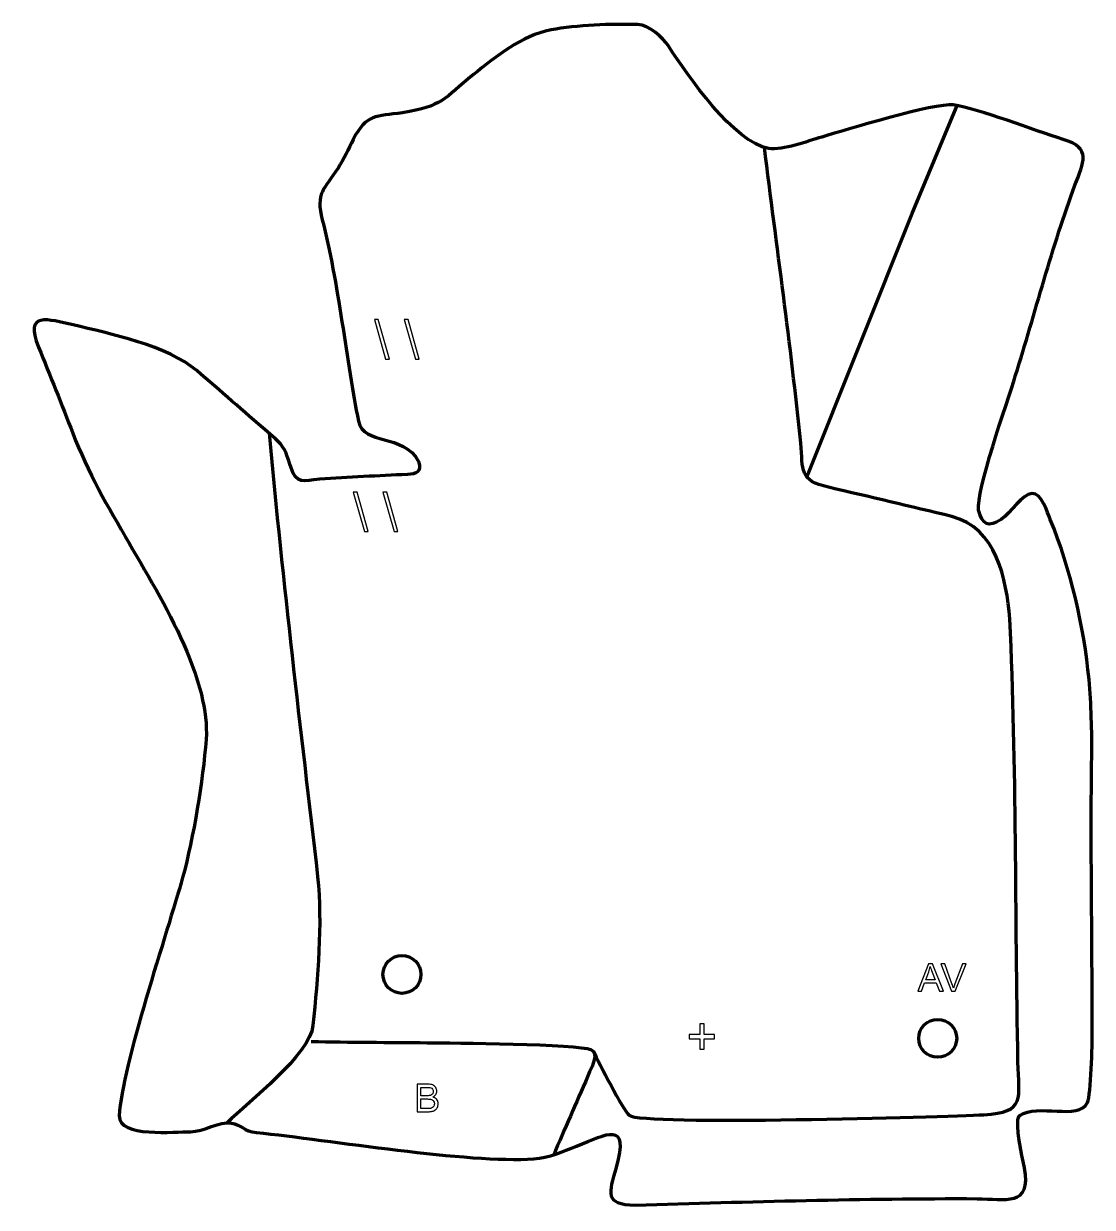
# Model space of a CAD drawing. Header units: millimetres. Extents: x -655 to 49, y -24 to 757.
import ezdxf

# ---------------------------------------------------------------- set-up
doc = ezdxf.new("R2010")
doc.units = ezdxf.units.MM
doc.header["$MEASUREMENT"] = 0
doc.layers.add('layer 2', color=7, linetype='Continuous')
doc.layers.add('layer 3', color=7, linetype='Continuous')

msp = doc.modelspace()

# ---------------------------------------------------------------- linework, layer by layer
at = {"layer": 'layer 2', "color": 140, "lineweight": 158}
for points, knots in [([(-138.8686, 457.7962), (-138.8686, 457.7962), (-69.4224, 631.7358), (-69.4224, 631.7358), (-69.4224, 631.7358), (-69.4224, 631.7358), (-39.9292, 702.7685), (-39.9292, 702.7685)], [0, 0, 0, 0, 0.33333333, 0.33333333, 0.33333333, 0.33333333, 1, 1, 1, 1]), ([(-279.5952, 78.8688), (-275.9916, 71.5554), (-260.2214, 40.3823), (-256.0024, 36.8614), (-256.0024, 36.8614), (-247.8992, 30.0987), (-48.6571, 35.8918), (-22.3054, 37.2812), (-22.3054, 37.2812), (5.837, 38.765), (0.6651, 48.1017), (0.2, 71.9593), (0.2, 71.9593), (-1.7054, 169.6888), (-0.5266, 266.2499), (-5.1349, 364.2768), (-5.1349, 364.2768), (-7.3034, 390.4611), (-14.083, 424.5192), (-43.4629, 431.7942), (-43.4629, 431.7942), (-70.4091, 438.4667), (-97.5709, 444.7529), (-124.6193, 451.0412), (-124.6193, 451.0412), (-144.3642, 455.6316), (-141.1979, 462.1338), (-143.0103, 480.2586), (-143.0103, 480.2586), (-149.4772, 544.9312), (-158.953, 610.5819), (-166.8596, 675.2105)], [0, 0, 0, 0, 0.11111111, 0.11111111, 0.11111111, 0.11111111, 0.22222222, 0.22222222, 0.22222222, 0.22222222, 0.33333333, 0.33333333, 0.33333333, 0.33333333, 0.44444444, 0.44444444, 0.44444444, 0.44444444, 0.55555556, 0.55555556, 0.55555556, 0.55555556, 0.66666667, 0.66666667, 0.66666667, 0.66666667, 0.77777778, 0.77777778, 0.77777778, 0.77777778, 1, 1, 1, 1]), ([(-493.3177, 486.66), (-484.2544, 386.35), (-472.8409, 293.4426), (-461.3982, 194.2927), (-461.3982, 194.2927), (-458.1645, 162.7177), (-461.3532, 127.7721), (-464.5068, 96.1526), (-464.5068, 96.1526), (-466.416, 77.0096), (-506.4468, 46.0725), (-521.1331, 31.8636)], [0, 0, 0, 0, 0.25, 0.25, 0.25, 0.25, 0.5, 0.5, 0.5, 0.5, 1, 1, 1, 1]), ([(-465.6375, 85.6357), (-440.3923, 84.88), (-414.4639, 85.1139), (-389.1345, 84.7783), (-389.1345, 84.7783), (-373.8866, 84.5791), (-289.3806, 84.056), (-281.2564, 80.17), (-281.2564, 80.17), (-275.8581, 77.5879), (-280.4171, 69.6294), (-282.1592, 65.4868), (-282.1592, 65.4868), (-289.4926, 48.0484), (-297.3275, 31.0107), (-304.5996, 13.6366), (-304.5996, 13.6366), (-304.5996, 13.6366), (-305.1444, 12.3349), (-305.1444, 12.3349), (-305.1444, 12.3349), (-305.1444, 12.3349), (-305.7034, 10.9346), (-305.7034, 10.9346)], [0, 0, 0, 0, 0.14285714, 0.14285714, 0.14285714, 0.14285714, 0.28571429, 0.28571429, 0.28571429, 0.28571429, 0.42857143, 0.42857143, 0.42857143, 0.42857143, 0.57142857, 0.57142857, 0.57142857, 0.57142857, 0.71428571, 0.71428571, 0.71428571, 0.71428571, 1, 1, 1, 1])]:
    msp.add_open_spline(points, degree=3, knots=knots, dxfattribs=at)
at = {"layer": 'layer 2', "color": 142}
for points, knots in [([(-416.5976, 535.5993), (-416.5976, 535.5993), (-423.9001, 561.7048), (-423.9001, 561.7048), (-423.9001, 561.7048), (-423.9001, 561.7048), (-421.4189, 561.7048), (-421.4189, 561.7048), (-421.4189, 561.7048), (-421.4189, 561.7048), (-414.1164, 535.5993), (-414.1164, 535.5993), (-414.1164, 535.5993), (-414.1164, 535.5993), (-416.5976, 535.5993), (-416.5976, 535.5993)], [0, 0, 0, 0, 0.2, 0.2, 0.2, 0.2, 0.4, 0.4, 0.4, 0.4, 0.6, 0.6, 0.6, 0.6, 1, 1, 1, 1]), ([(-396.995, 535.5993), (-396.995, 535.5993), (-404.2975, 561.7048), (-404.2975, 561.7048), (-404.2975, 561.7048), (-404.2975, 561.7048), (-401.8163, 561.7048), (-401.8163, 561.7048), (-401.8163, 561.7048), (-401.8163, 561.7048), (-394.5138, 535.5993), (-394.5138, 535.5993), (-394.5138, 535.5993), (-394.5138, 535.5993), (-396.995, 535.5993), (-396.995, 535.5993)], [0, 0, 0, 0, 0.2, 0.2, 0.2, 0.2, 0.4, 0.4, 0.4, 0.4, 0.6, 0.6, 0.6, 0.6, 1, 1, 1, 1]), ([(-430.6207, 421.8285), (-430.6207, 421.8285), (-437.9232, 447.934), (-437.9232, 447.934), (-437.9232, 447.934), (-437.9232, 447.934), (-435.442, 447.934), (-435.442, 447.934), (-435.442, 447.934), (-435.442, 447.934), (-428.1395, 421.8285), (-428.1395, 421.8285), (-428.1395, 421.8285), (-428.1395, 421.8285), (-430.6207, 421.8285), (-430.6207, 421.8285)], [0, 0, 0, 0, 0.2, 0.2, 0.2, 0.2, 0.4, 0.4, 0.4, 0.4, 0.6, 0.6, 0.6, 0.6, 1, 1, 1, 1]), ([(-411.0181, 421.8285), (-411.0181, 421.8285), (-418.3206, 447.934), (-418.3206, 447.934), (-418.3206, 447.934), (-418.3206, 447.934), (-415.8394, 447.934), (-415.8394, 447.934), (-415.8394, 447.934), (-415.8394, 447.934), (-408.5369, 421.8285), (-408.5369, 421.8285), (-408.5369, 421.8285), (-408.5369, 421.8285), (-411.0181, 421.8285), (-411.0181, 421.8285)], [0, 0, 0, 0, 0.2, 0.2, 0.2, 0.2, 0.4, 0.4, 0.4, 0.4, 0.6, 0.6, 0.6, 0.6, 1, 1, 1, 1]), ([(-65.816, 118.6833), (-65.816, 118.6833), (-58.8395, 136.8697), (-58.8395, 136.8697), (-58.8395, 136.8697), (-58.8395, 136.8697), (-56.1936, 136.8697), (-56.1936, 136.8697), (-56.1936, 136.8697), (-56.1936, 136.8697), (-48.7895, 118.6833), (-48.7895, 118.6833), (-48.7895, 118.6833), (-48.7895, 118.6833), (-51.5285, 118.6833), (-51.5285, 118.6833), (-51.5285, 118.6833), (-51.5285, 118.6833), (-53.6325, 124.1951), (-53.6325, 124.1951), (-53.6325, 124.1951), (-53.6325, 124.1951), (-61.2906, 124.1951), (-61.2906, 124.1951), (-61.2906, 124.1951), (-61.2906, 124.1951), (-63.2633, 118.6833), (-63.2633, 118.6833), (-63.2633, 118.6833), (-63.2633, 118.6833), (-65.816, 118.6833), (-65.816, 118.6833)], [0, 0, 0, 0, 0.11111111, 0.11111111, 0.11111111, 0.11111111, 0.22222222, 0.22222222, 0.22222222, 0.22222222, 0.33333333, 0.33333333, 0.33333333, 0.33333333, 0.44444444, 0.44444444, 0.44444444, 0.44444444, 0.55555556, 0.55555556, 0.55555556, 0.55555556, 0.66666667, 0.66666667, 0.66666667, 0.66666667, 0.77777778, 0.77777778, 0.77777778, 0.77777778, 1, 1, 1, 1]), ([(-60.5836, 126.1509), (-60.5836, 126.1509), (-54.386, 126.1509), (-54.386, 126.1509), (-54.386, 126.1509), (-54.386, 126.1509), (-56.2825, 131.1928), (-56.2825, 131.1928), (-56.2825, 131.1928), (-56.854, 132.7253), (-57.2858, 133.991), (-57.5864, 134.9901), (-57.5864, 134.9901), (-57.8362, 133.8048), (-58.1706, 132.6406), (-58.5897, 131.4891), (-58.5897, 131.4891), (-58.5897, 131.4891), (-60.5836, 126.1509), (-60.5836, 126.1509)], [0, 0, 0, 0, 0.16666667, 0.16666667, 0.16666667, 0.16666667, 0.33333333, 0.33333333, 0.33333333, 0.33333333, 0.5, 0.5, 0.5, 0.5, 0.66666667, 0.66666667, 0.66666667, 0.66666667, 1, 1, 1, 1]), ([(-43.5825, 118.6833), (-43.5825, 118.6833), (-50.6098, 136.8697), (-50.6098, 136.8697), (-50.6098, 136.8697), (-50.6098, 136.8697), (-48.0021, 136.8697), (-48.0021, 136.8697), (-48.0021, 136.8697), (-48.0021, 136.8697), (-43.2777, 123.6532), (-43.2777, 123.6532), (-43.2777, 123.6532), (-42.9009, 122.5949), (-42.5792, 121.6043), (-42.3252, 120.6772), (-42.3252, 120.6772), (-42.0458, 121.672), (-41.7198, 122.6626), (-41.3473, 123.6532), (-41.3473, 123.6532), (-41.3473, 123.6532), (-36.4451, 136.8697), (-36.4451, 136.8697), (-36.4451, 136.8697), (-36.4451, 136.8697), (-33.9898, 136.8697), (-33.9898, 136.8697), (-33.9898, 136.8697), (-33.9898, 136.8697), (-41.0806, 118.6833), (-41.0806, 118.6833), (-41.0806, 118.6833), (-41.0806, 118.6833), (-43.5825, 118.6833), (-43.5825, 118.6833)], [0, 0, 0, 0, 0.1, 0.1, 0.1, 0.1, 0.2, 0.2, 0.2, 0.2, 0.3, 0.3, 0.3, 0.3, 0.4, 0.4, 0.4, 0.4, 0.5, 0.5, 0.5, 0.5, 0.6, 0.6, 0.6, 0.6, 0.7, 0.7, 0.7, 0.7, 0.8, 0.8, 0.8, 0.8, 1, 1, 1, 1]), ([(-209.5865, 80.4625), (-209.5865, 80.4625), (-209.5865, 87.377), (-209.5865, 87.377), (-209.5865, 87.377), (-209.5865, 87.377), (-216.4656, 87.377), (-216.4656, 87.377), (-216.4656, 87.377), (-216.4656, 87.377), (-216.4656, 90.2698), (-216.4656, 90.2698), (-216.4656, 90.2698), (-216.4656, 90.2698), (-209.5865, 90.2698), (-209.5865, 90.2698), (-209.5865, 90.2698), (-209.5865, 90.2698), (-209.5865, 97.1489), (-209.5865, 97.1489), (-209.5865, 97.1489), (-209.5865, 97.1489), (-206.6584, 97.1489), (-206.6584, 97.1489), (-206.6584, 97.1489), (-206.6584, 97.1489), (-206.6584, 90.2698), (-206.6584, 90.2698), (-206.6584, 90.2698), (-206.6584, 90.2698), (-199.7792, 90.2698), (-199.7792, 90.2698), (-199.7792, 90.2698), (-199.7792, 90.2698), (-199.7792, 87.377), (-199.7792, 87.377), (-199.7792, 87.377), (-199.7792, 87.377), (-206.6584, 87.377), (-206.6584, 87.377), (-206.6584, 87.377), (-206.6584, 87.377), (-206.6584, 80.4625), (-206.6584, 80.4625), (-206.6584, 80.4625), (-206.6584, 80.4625), (-209.5865, 80.4625), (-209.5865, 80.4625)], [0, 0, 0, 0, 0.07692308, 0.07692308, 0.07692308, 0.07692308, 0.15384615, 0.15384615, 0.15384615, 0.15384615, 0.23076923, 0.23076923, 0.23076923, 0.23076923, 0.30769231, 0.30769231, 0.30769231, 0.30769231, 0.38461538, 0.38461538, 0.38461538, 0.38461538, 0.46153846, 0.46153846, 0.46153846, 0.46153846, 0.53846154, 0.53846154, 0.53846154, 0.53846154, 0.61538462, 0.61538462, 0.61538462, 0.61538462, 0.69230769, 0.69230769, 0.69230769, 0.69230769, 0.76923077, 0.76923077, 0.76923077, 0.76923077, 0.84615385, 0.84615385, 0.84615385, 0.84615385, 1, 1, 1, 1]), ([(-395.7035, 39.2313), (-395.7035, 39.2313), (-395.7035, 57.4177), (-395.7035, 57.4177), (-395.7035, 57.4177), (-395.7035, 57.4177), (-388.8794, 57.4177), (-388.8794, 57.4177), (-388.8794, 57.4177), (-387.4908, 57.4177), (-386.3775, 57.2357), (-385.535, 56.8674), (-385.535, 56.8674), (-384.6968, 56.4991), (-384.0407, 55.9318), (-383.5665, 55.1656), (-383.5665, 55.1656), (-383.0882, 54.4036), (-382.8511, 53.6035), (-382.8511, 52.7653), (-382.8511, 52.7653), (-382.8511, 51.9906), (-383.0628, 51.2582), (-383.4819, 50.5724), (-383.4819, 50.5724), (-383.901, 49.8866), (-384.536, 49.332), (-385.3869, 48.9087), (-385.3869, 48.9087), (-384.2862, 48.587), (-383.4395, 48.0366), (-382.8511, 47.2577), (-382.8511, 47.2577), (-382.2584, 46.483), (-381.9621, 45.5644), (-381.9621, 44.506), (-381.9621, 44.506), (-381.9621, 43.6509), (-382.1441, 42.8593), (-382.504, 42.1269), (-382.504, 42.1269), (-382.8638, 41.3945), (-383.3083, 40.8315), (-383.8375, 40.4336), (-383.8375, 40.4336), (-384.3666, 40.0399), (-385.0313, 39.7393), (-385.8271, 39.5361), (-385.8271, 39.5361), (-386.6272, 39.3329), (-387.6051, 39.2313), (-388.7651, 39.2313), (-388.7651, 39.2313), (-388.7651, 39.2313), (-395.7035, 39.2313), (-395.7035, 39.2313)], [0, 0, 0, 0, 0.06666667, 0.06666667, 0.06666667, 0.06666667, 0.13333333, 0.13333333, 0.13333333, 0.13333333, 0.2, 0.2, 0.2, 0.2, 0.26666667, 0.26666667, 0.26666667, 0.26666667, 0.33333333, 0.33333333, 0.33333333, 0.33333333, 0.4, 0.4, 0.4, 0.4, 0.46666667, 0.46666667, 0.46666667, 0.46666667, 0.53333333, 0.53333333, 0.53333333, 0.53333333, 0.6, 0.6, 0.6, 0.6, 0.66666667, 0.66666667, 0.66666667, 0.66666667, 0.73333333, 0.73333333, 0.73333333, 0.73333333, 0.8, 0.8, 0.8, 0.8, 0.86666667, 0.86666667, 0.86666667, 0.86666667, 1, 1, 1, 1]), ([(-393.2905, 49.7723), (-393.2905, 49.7723), (-389.3577, 49.7723), (-389.3577, 49.7723), (-389.3577, 49.7723), (-388.2909, 49.7723), (-387.5247, 49.8443), (-387.0633, 49.984), (-387.0633, 49.984), (-386.4494, 50.166), (-385.988, 50.4708), (-385.679, 50.8941), (-385.679, 50.8941), (-385.3699, 51.3175), (-385.2133, 51.8466), (-385.2133, 52.4859), (-385.2133, 52.4859), (-385.2133, 53.0912), (-385.3572, 53.6246), (-385.6493, 54.0818), (-385.6493, 54.0818), (-385.9372, 54.5433), (-386.3521, 54.8608), (-386.8897, 55.0301), (-386.8897, 55.0301), (-387.4273, 55.1994), (-388.3502, 55.2841), (-389.6541, 55.2841), (-389.6541, 55.2841), (-389.6541, 55.2841), (-393.2905, 55.2841), (-393.2905, 55.2841), (-393.2905, 55.2841), (-393.2905, 55.2841), (-393.2905, 49.7723), (-393.2905, 49.7723)], [0, 0, 0, 0, 0.1, 0.1, 0.1, 0.1, 0.2, 0.2, 0.2, 0.2, 0.3, 0.3, 0.3, 0.3, 0.4, 0.4, 0.4, 0.4, 0.5, 0.5, 0.5, 0.5, 0.6, 0.6, 0.6, 0.6, 0.7, 0.7, 0.7, 0.7, 0.8, 0.8, 0.8, 0.8, 1, 1, 1, 1]), ([(-393.2905, 41.3649), (-393.2905, 41.3649), (-388.7608, 41.3649), (-388.7608, 41.3649), (-388.7608, 41.3649), (-387.9819, 41.3649), (-387.4358, 41.3945), (-387.1183, 41.4538), (-387.1183, 41.4538), (-386.568, 41.5512), (-386.1023, 41.7163), (-385.7298, 41.9491), (-385.7298, 41.9491), (-385.3572, 42.1819), (-385.0524, 42.5206), (-384.8111, 42.9651), (-384.8111, 42.9651), (-384.5698, 43.4096), (-384.4513, 43.9218), (-384.4513, 44.5018), (-384.4513, 44.5018), (-384.4513, 45.1834), (-384.6249, 45.7718), (-384.9762, 46.2756), (-384.9762, 46.2756), (-385.3234, 46.7793), (-385.806, 47.1307), (-386.424, 47.3339), (-386.424, 47.3339), (-387.0379, 47.5371), (-387.9269, 47.6387), (-389.0826, 47.6387), (-389.0826, 47.6387), (-389.0826, 47.6387), (-393.2905, 47.6387), (-393.2905, 47.6387), (-393.2905, 47.6387), (-393.2905, 47.6387), (-393.2905, 41.3649), (-393.2905, 41.3649)], [0, 0, 0, 0, 0.09090909, 0.09090909, 0.09090909, 0.09090909, 0.18181818, 0.18181818, 0.18181818, 0.18181818, 0.27272727, 0.27272727, 0.27272727, 0.27272727, 0.36363636, 0.36363636, 0.36363636, 0.36363636, 0.45454545, 0.45454545, 0.45454545, 0.45454545, 0.54545455, 0.54545455, 0.54545455, 0.54545455, 0.63636364, 0.63636364, 0.63636364, 0.63636364, 0.72727273, 0.72727273, 0.72727273, 0.72727273, 0.81818182, 0.81818182, 0.81818182, 0.81818182, 1, 1, 1, 1])]:
    msp.add_open_spline(points, degree=3, knots=knots, dxfattribs=at)
at = {"layer": 'layer 3', "color": 242, "lineweight": 200}
for centre in [(-405.8301, 129.7969), (-52.6824, 87.6161)]:
    msp.add_ellipse(centre, major_axis=(0, 12.5), ratio=1, dxfattribs=at)
at = {"layer": 'layer 3', "color": 242, "lineweight": 158}
msp.add_open_spline([(-25.6865, 435.9601), (-23.597, 426.5755), (-19.1355, 424.2097), (-10.9426, 429.8153), (-10.9426, 429.8153), (-4.4189, 434.2788), (2.8455, 446.4659), (9.5351, 447.0296), (9.5351, 447.0296), (15.6911, 447.5483), (19.5853, 434.4705), (21.5461, 429.7373), (21.5461, 429.7373), (34.9426, 397.4009), (43.799, 358.9812), (47.0527, 324.3016), (47.0527, 324.3016), (48.4755, 308.3896), (49.091, 289.7747), (48.8542, 273.7179), (48.8542, 273.7179), (47.9637, 213.3374), (49.1952, 151.6903), (49.1805, 92.0661), (49.1805, 92.0661), (49.1785, 83.9855), (48.4653, 50.3387), (46.0595, 45.2629), (46.0595, 45.2629), (40.3897, 33.3008), (13.029, 45.0048), (1.4171, 36.7194), (1.4171, 36.7194), (0.5464, 35.7689), (0.4224, 35.1598), (0.076, 33.9783), (0.076, 33.9783), (-0.1181, 21.2511), (2.2161, 14.1866), (4.5159, 2.1896), (4.5159, 2.1896), (9.5018, -23.8195), (-8.4873, -18.2099), (-26.6979, -18.125), (-26.6979, -18.125), (-101.4233, -17.7761), (-177.1651, -20.1451), (-251.9578, -22.38), (-251.9578, -22.38), (-272.8974, -21.7958), (-269.4132, -14.6593), (-264.6198, 2.4976), (-264.6198, 2.4976), (-255.9092, 33.6751), (-270.3562, 24.6884), (-290.694, 16.5011), (-290.694, 16.5011), (-299.723, 12.8664), (-309.0184, 9.0528), (-318.7925, 8.1506), (-318.7925, 8.1506), (-362.8319, 5.1648), (-453.3792, 20.6882), (-501.8079, 25.5011), (-501.8079, 25.5011), (-510.1437, 26.3296), (-511.3373, 30.6167), (-518.2423, 31.7405), (-518.2423, 31.7405), (-525.9005, 32.9869), (-536.3722, 26.1279), (-545.3102, 26.0425), (-545.3102, 26.0425), (-555.1297, 26.0541), (-592.9824, 22.1559), (-592.1707, 36.5039), (-592.1707, 36.5039), (-590.2515, 70.4348), (-560.5311, 157.0802), (-550.3989, 193.7751), (-550.3989, 193.7751), (-543.0863, 220.2587), (-537.102, 257.4657), (-534.8865, 284.7422), (-534.8865, 284.7422), (-533.6451, 304.0957), (-540.2927, 325.0572), (-547.6905, 342.7195), (-547.6905, 342.7195), (-568.4697, 392.3299), (-603.338, 436.0515), (-622.7725, 486.674), (-622.7725, 486.674), (-630.1149, 505.7528), (-637.6666, 524.5502), (-645.4035, 543.4672), (-645.4035, 543.4672), (-655.1629, 567.3295), (-638.9405, 561.8477), (-622.5828, 558.1154), (-622.5828, 558.1154), (-598.3665, 552.5118), (-560.0016, 544.1884), (-541.1167, 528.0453), (-541.1167, 528.0453), (-525.5245, 514.6957), (-510.2541, 501.0771), (-494.6001, 487.7628), (-494.6001, 487.7628), (-483.537, 478.2767), (-483.2755, 477.5084), (-478.897, 463.9459), (-478.897, 463.9459), (-475.2652, 452.696), (-470.8853, 455.4454), (-460.0906, 456.3375), (-460.0906, 456.3375), (-441.012, 457.8526), (-421.3628, 458.5649), (-402.2183, 459.5616), (-402.2183, 459.5616), (-396.3377, 459.8677), (-392.5649, 461.115), (-394.8881, 468.0844), (-394.8881, 468.0844), (-405.1115, 486.9836), (-431.2422, 478.5259), (-434.5107, 494.6532), (-434.5107, 494.6532), (-442.1269, 532.2329), (-447.9017, 587.7093), (-458.3318, 627.4934), (-458.3318, 627.4934), (-462.9565, 645.1335), (-457.0655, 647.5153), (-447.8767, 661.6405), (-447.8767, 661.6405), (-444.0602, 667.6243), (-441.1688, 674.1175), (-438.0103, 680.4568), (-438.0103, 680.4568), (-429.1232, 697.4759), (-423.1246, 695.4896), (-405.407, 698.109), (-405.407, 698.109), (-379.1453, 702.2274), (-378.4404, 707.2045), (-358.6492, 723.2679), (-358.6492, 723.2679), (-343.3855, 735.6566), (-327.2278, 748.8382), (-307.4739, 752.7349), (-307.4739, 752.7349), (-291.1916, 755.8275), (-267.1811, 756.8352), (-250.5175, 756.2284), (-250.5175, 756.2284), (-242.7387, 755.9452), (-234.1252, 748.0518), (-229.9917, 741.8055), (-229.9917, 741.8055), (-217.3685, 722.5018), (-186.9648, 678.1838), (-164.0364, 674.5755), (-164.0364, 674.5755), (-154.434, 673.0643), (-138.8323, 679.2206), (-129.0859, 682.0624), (-129.0859, 682.0624), (-114.0164, 686.4736), (-53.9883, 704.9183), (-42.5512, 703.2162), (-42.5512, 703.2162), (-24.8572, 700.5831), (10.4014, 686.5207), (30.1241, 680.4976), (30.1241, 680.4976), (49.2269, 674.6638), (43.3776, 665.4988), (37.7626, 650.2759), (37.7626, 650.2759), (23.0675, 610.4354), (11.3961, 565.9881), (-1.3179, 524.9713), (-1.3179, 524.9713), (-7.1166, 506.2643), (-27.7059, 447.9876), (-25.6865, 435.9601)], degree=3, knots=[0, 0, 0, 0, 0.02083333, 0.02083333, 0.02083333, 0.02083333, 0.04166667, 0.04166667, 0.04166667, 0.04166667, 0.0625, 0.0625, 0.0625, 0.0625, 0.08333333, 0.08333333, 0.08333333, 0.08333333, 0.10416667, 0.10416667, 0.10416667, 0.10416667, 0.125, 0.125, 0.125, 0.125, 0.14583333, 0.14583333, 0.14583333, 0.14583333, 0.16666667, 0.16666667, 0.16666667, 0.16666667, 0.1875, 0.1875, 0.1875, 0.1875, 0.20833333, 0.20833333, 0.20833333, 0.20833333, 0.22916667, 0.22916667, 0.22916667, 0.22916667, 0.25, 0.25, 0.25, 0.25, 0.27083333, 0.27083333, 0.27083333, 0.27083333, 0.29166667, 0.29166667, 0.29166667, 0.29166667, 0.3125, 0.3125, 0.3125, 0.3125, 0.33333333, 0.33333333, 0.33333333, 0.33333333, 0.35416667, 0.35416667, 0.35416667, 0.35416667, 0.375, 0.375, 0.375, 0.375, 0.39583333, 0.39583333, 0.39583333, 0.39583333, 0.41666667, 0.41666667, 0.41666667, 0.41666667, 0.4375, 0.4375, 0.4375, 0.4375, 0.45833333, 0.45833333, 0.45833333, 0.45833333, 0.47916667, 0.47916667, 0.47916667, 0.47916667, 0.5, 0.5, 0.5, 0.5, 0.52083333, 0.52083333, 0.52083333, 0.52083333, 0.54166667, 0.54166667, 0.54166667, 0.54166667, 0.5625, 0.5625, 0.5625, 0.5625, 0.58333333, 0.58333333, 0.58333333, 0.58333333, 0.60416667, 0.60416667, 0.60416667, 0.60416667, 0.625, 0.625, 0.625, 0.625, 0.64583333, 0.64583333, 0.64583333, 0.64583333, 0.66666667, 0.66666667, 0.66666667, 0.66666667, 0.6875, 0.6875, 0.6875, 0.6875, 0.70833333, 0.70833333, 0.70833333, 0.70833333, 0.72916667, 0.72916667, 0.72916667, 0.72916667, 0.75, 0.75, 0.75, 0.75, 0.77083333, 0.77083333, 0.77083333, 0.77083333, 0.79166667, 0.79166667, 0.79166667, 0.79166667, 0.8125, 0.8125, 0.8125, 0.8125, 0.83333333, 0.83333333, 0.83333333, 0.83333333, 0.85416667, 0.85416667, 0.85416667, 0.85416667, 0.875, 0.875, 0.875, 0.875, 0.89583333, 0.89583333, 0.89583333, 0.89583333, 0.91666667, 0.91666667, 0.91666667, 0.91666667, 0.9375, 0.9375, 0.9375, 0.9375, 0.95833333, 0.95833333, 0.95833333, 0.95833333, 1, 1, 1, 1], dxfattribs=at)

doc.saveas('drawing.dxf')
